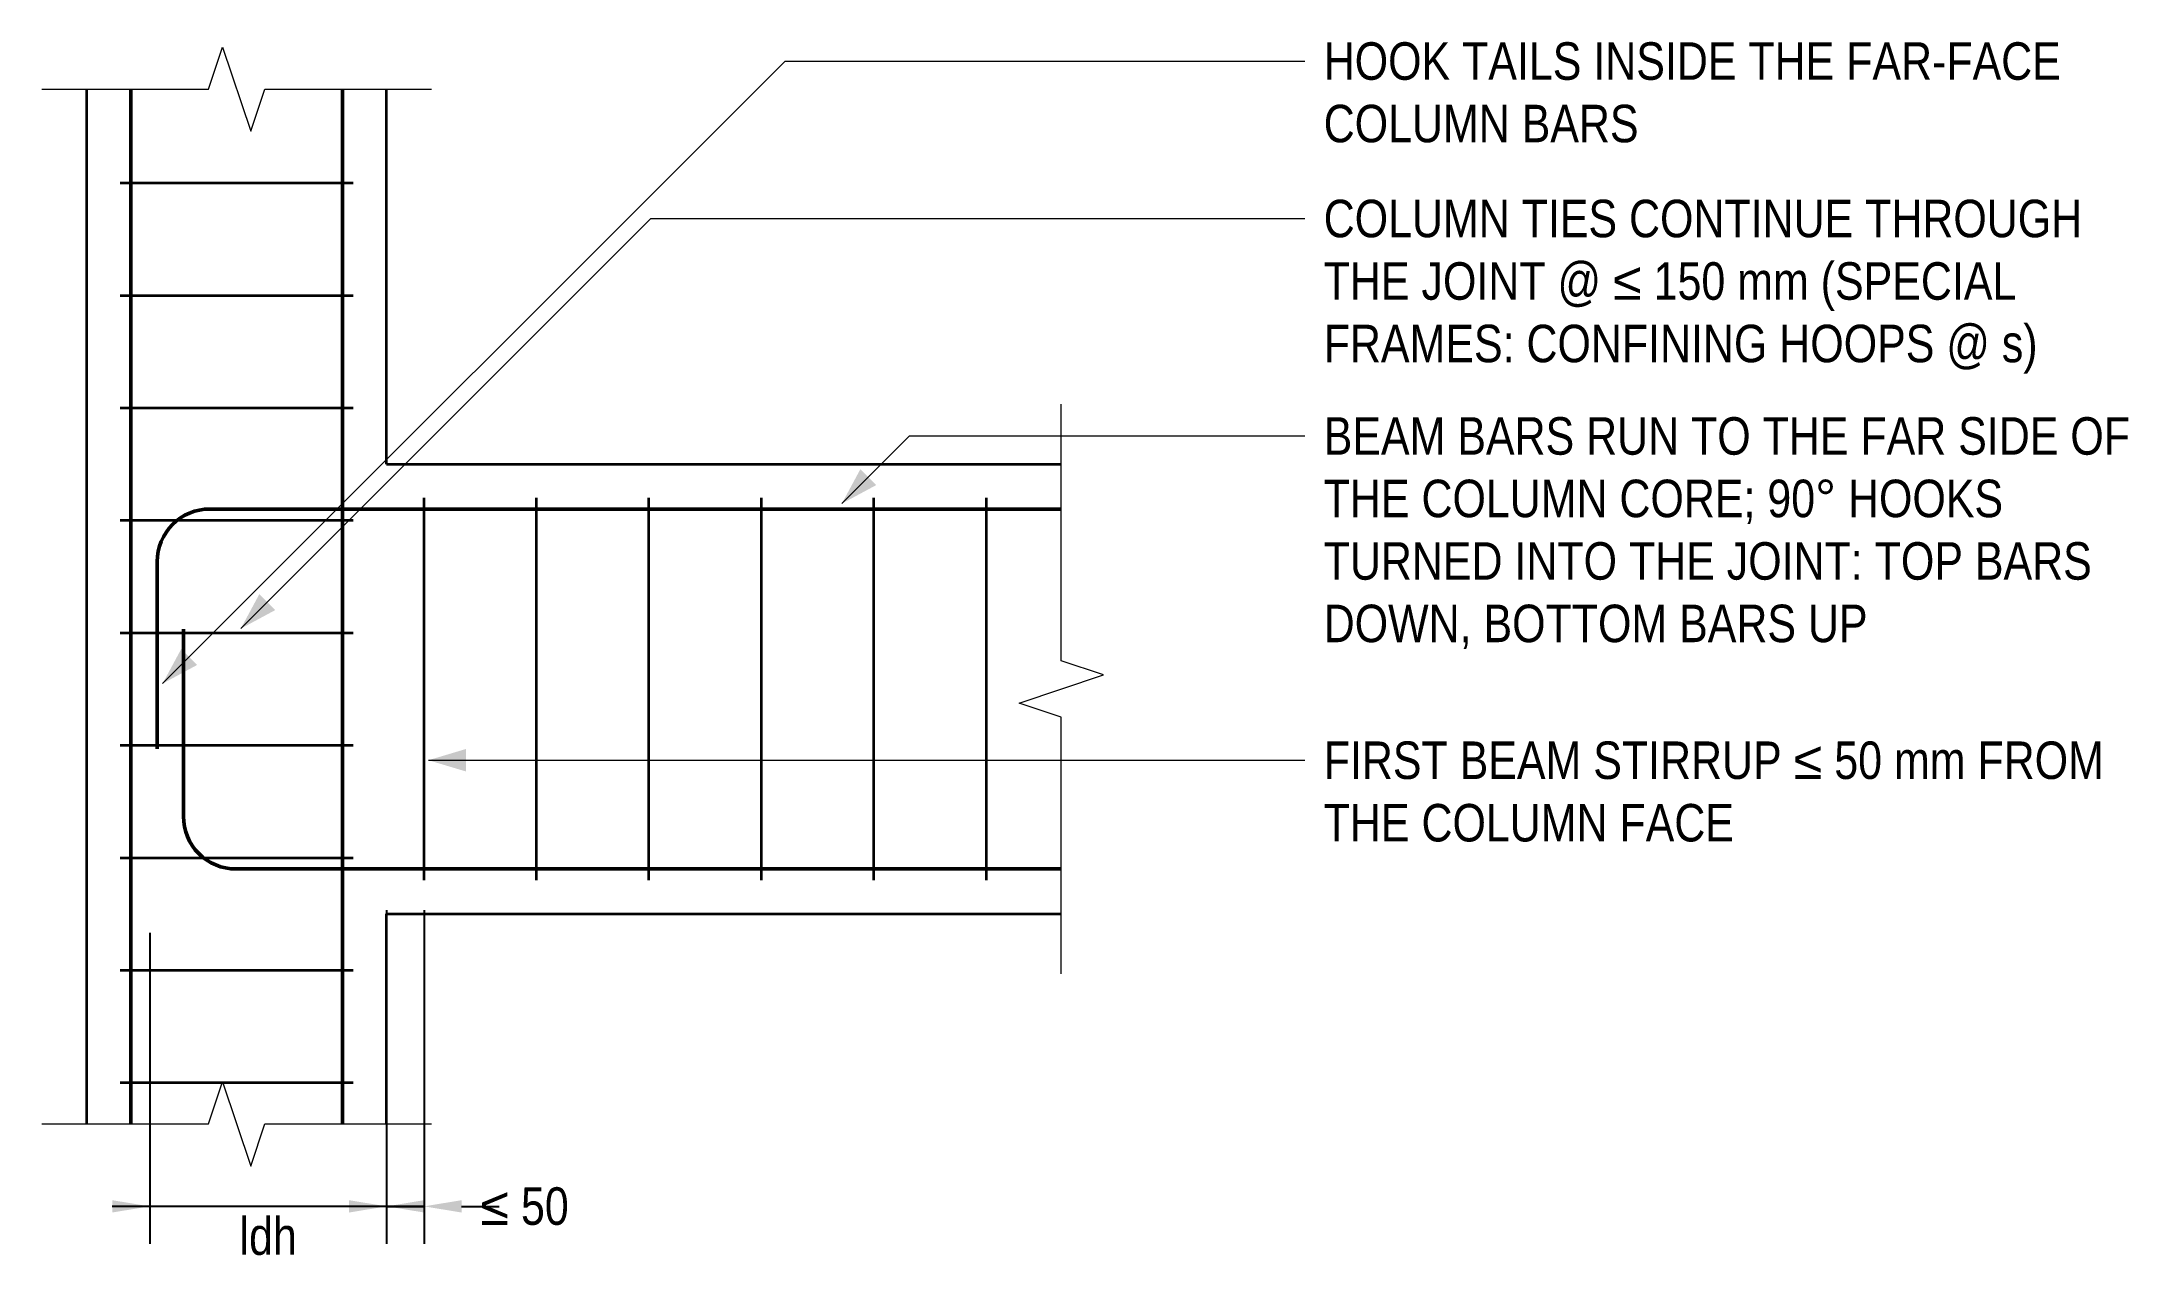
# Model space of a CAD drawing. Header units: millimetres. Extents: x 3940 to 6723, y -21065 to -19437.
import ezdxf

# ---------------------------------------------------------------- set-up
doc = ezdxf.new("R2010")
doc.units = ezdxf.units.MM
doc.header["$LTSCALE"] = 3.75
for name, color, linetype, lineweight in [('S-ANNO', 3, 'Continuous', 18), ('S-BREAK', 8, 'Continuous', 18), ('S-CONC', 4, 'Continuous', 35), ('S-DIMS', 2, 'Continuous', 18), ('S-REBR', 1, 'Continuous', 50), ('S-REBR-SEC', 30, 'Continuous', 35), ('S-TEXT', 7, 'Continuous', 18)]:
    doc.layers.add(name, color=color, linetype=linetype, lineweight=lineweight)
doc.styles.add('AN', font='ARIALN_0.TTF')
doc.dimstyles.new('EIT-25', dxfattribs={"dimscale": 25, "dimtxt": 2, "dimasz": 2, "dimexe": 2, "dimexo": 1, "dimgap": 0.6, "dimtad": 1, "dimdec": 0, "dimtxsty": 'AN', "dimcen": 2.5, "dimclrd": 2, "dimclre": 8, "dimclrt": 7, "dimazin": 3, "dimtfac": 1, "dimtmove": 1, "dimatfit": 3, "dimlwd": -1, "dimlwe": -1, "dimarcsym": 0})

msp = doc.modelspace()

# ---------------------------------------------------------------- linework, layer by layer
at = {"layer": 'S-ANNO', "flags": 128}
for points in [[(4101.2, -20292.8), (4931.5, -19462.5), (5550, -19462.5), (5625, -19462.5)], [(4205.5, -20219.5), (4752.5, -19672.5), (5550, -19672.5), (5625, -19672.5)], [(5007.2, -20052.8), (5097.5, -19962.5), (5550, -19962.5), (5625, -19962.5)], [(4455.8, -20395), (5550, -20395), (5625, -20395)]]:
    msp.add_lwpolyline(points, dxfattribs=at)
at = {"layer": 'S-ANNO'}
for points in [[(5007.2, -20052.8), (5053.2, -20028), (5032, -20006.8)], [(4205.5, -20219.5), (4251.4, -20194.8), (4230.2, -20173.6)], [(4101.2, -20292.8), (4147.2, -20268), (4126, -20246.8)], [(4455.8, -20395), (4505.8, -20410), (4505.8, -20380)]]:
    msp.add_solid(points, dxfattribs=at)
at = {"layer": 'S-BREAK', "flags": 128}
for points in [[(3940, -19500), (4162.5, -19500), (4181.2, -19443.8), (4218.8, -19556.2), (4237.5, -19500), (4460, -19500)], [(5300, -20680), (5300, -20337.5), (5243.8, -20318.8), (5356.2, -20281.2), (5300, -20262.5), (5300, -19920)], [(3940, -20880), (4162.5, -20880), (4181.2, -20823.8), (4218.8, -20936.2), (4237.5, -20880), (4460, -20880)]]:
    msp.add_lwpolyline(points, dxfattribs=at)
at = {"layer": 'S-CONC'}
for p, q in [((4000, -20880), (4000, -19500)), ((4400, -20000), (4400, -19500)), ((4400, -20000), (5300, -20000)), ((4400, -20880), (4400, -20600)), ((4400, -20600), (5300, -20600))]:
    msp.add_line(p, q, dxfattribs=at)
at = {"layer": 'S-REBR', "flags": 128}
for points in [[(4059, -20880), (4059, -19500)], [(4341, -20880), (4341, -19500)]]:
    msp.add_lwpolyline(points, dxfattribs=at)
for points in [[(5300, -20060), (4164, -20060, 0.414214), (4094, -20130), (4094, -20380)], [(5300, -20540), (4199, -20540, -0.414214), (4129, -20470), (4129, -20220)]]:
    msp.add_lwpolyline(points, format="xyb", dxfattribs=at)
at = {"layer": 'S-REBR-SEC'}
for p, q in [((4044.5, -19625), (4355.5, -19625)), ((4044.5, -19775), (4355.5, -19775)), ((4044.5, -19925), (4355.5, -19925)), ((4450, -20555), (4450, -20045)), ((4600, -20555), (4600, -20045)), ((4750, -20555), (4750, -20045)), ((4900, -20555), (4900, -20045)), ((5050, -20555), (5050, -20045)), ((5200, -20555), (5200, -20045)), ((4044.5, -20075), (4355.5, -20075)), ((4044.5, -20225), (4355.5, -20225)), ((4044.5, -20375), (4355.5, -20375)), ((4044.5, -20375), (4355.5, -20375)), ((4044.5, -20525), (4355.5, -20525)), ((4044.5, -20675), (4355.5, -20675)), ((4044.5, -20825), (4355.5, -20825))]:
    msp.add_line(p, q, dxfattribs=at)

# ---------------------------------------------------------------- texts
at = {"layer": 'S-TEXT', "char_height": 50, "attachment_point": 1, "style": 'AN'}
for s, insert, width in [('HOOK TAILS INSIDE THE FAR-FACE\\PCOLUMN BARS', (5650, -19437.5), 1035.19), ('COLUMN TIES CONTINUE THROUGH\\PTHE JOINT @ ≤ 150 mm (SPECIAL\\PFRAMES: CONFINING HOOPS @ s)', (5650, -19647.5), 1064.773), ('BEAM BARS RUN TO THE FAR SIDE OF\\PTHE COLUMN CORE; 90° HOOKS\\PTURNED INTO THE JOINT: TOP BARS\\PDOWN, BOTTOM BARS UP', (5650, -19937.5), 1131.138), ('FIRST BEAM STIRRUP ≤ 50 mm FROM\\PTHE COLUMN FACE', (5650, -20370), 1094.887)]:
    msp.add_mtext(s, dxfattribs=dict(at, insert=insert, width=width))

# ---------------------------------------------------------------- dimensions: what is measured, and where the dimension line sits
at = {"layer": 'S-DIMS'}
msp.add_linear_dim(base=(4400, -20990), p1=(4400, -20570), p2=(4450, -20570), location=(4584, -20990), text='≤ 50', dimstyle='EIT-25', override={"dimtmove": 2}, dxfattribs=at).render()
msp.add_linear_dim(base=(4400, -20990), p1=(4400, -20600), p2=(4084, -20600), text='ldh', dimstyle='EIT-25', dxfattribs=at).render()

doc.saveas('drawing.dxf')
